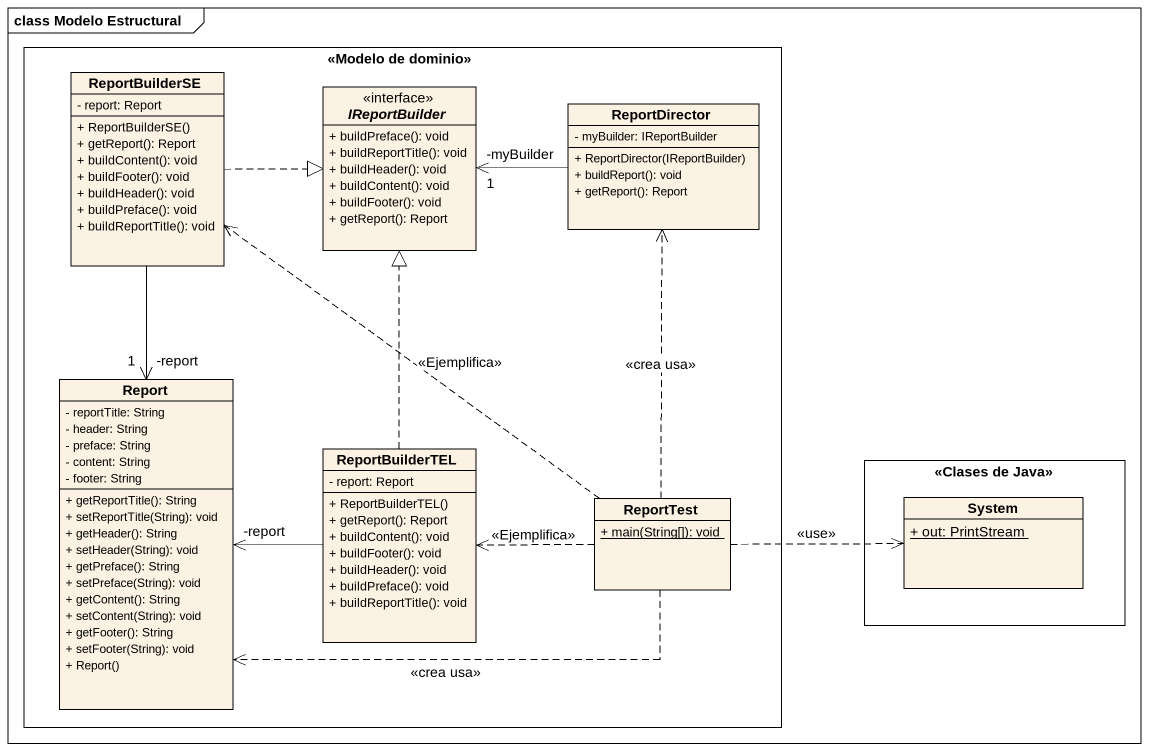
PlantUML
@startuml
mainframe class Modelo Estructural
hide circle
hide empty members
skinparam classAttributeIconSize 0
rectangle "<<Modelo de dominio>>" as Modelo_de_dominio {
  class ReportBuilderSE {
    - report: Report
    + ReportBuilderSE()
    + getReport(): Report
    + buildContent(): void
    + buildFooter(): void
    + buildHeader(): void
    + buildPreface(): void
    + buildReportTitle(): void
  }
  interface IReportBuilder <<interface>> {
    + buildPreface(): void
    + buildReportTitle(): void
    + buildHeader(): void
    + buildContent(): void
    + buildFooter(): void
    + getReport(): Report
  }
  class ReportDirector {
    - myBuilder: IReportBuilder
    + ReportDirector(IReportBuilder)
    + buildReport(): void
    + getReport(): Report
  }
  class Report {
    - reportTitle: String
    - header: String
    - preface: String
    - content: String
    - footer: String
    + getReportTitle(): String
    + setReportTitle(String): void
    + getHeader(): String
    + setHeader(String): void
    + getPreface(): String
    + setPreface(String): void
    + getContent(): String
    + setContent(String): void
    + getFooter(): String
    + setFooter(String): void
    + Report()
  }
  class ReportBuilderTEL {
    - report: Report
    + ReportBuilderTEL()
    + getReport(): Report
    + buildContent(): void
    + buildFooter(): void
    + buildHeader(): void
    + buildPreface(): void
    + buildReportTitle(): void
  }
  class ReportTest {
    {static} + main(String[]): void
  }
}
rectangle "<<Clases de Java>>" as Clases_de_Java {
  class System {
    {static} + out: PrintStream
  }
}
ReportBuilderSE .right.|> IReportBuilder
ReportBuilderSE --> "-report\n1" Report
ReportDirector -left-> "-myBuilder\n1" IReportBuilder
ReportBuilderTEL .up.|> IReportBuilder
ReportBuilderTEL -left-> "-report" Report
ReportTest .up.> ReportBuilderSE : <<Ejemplifica>>
ReportTest .up.> ReportDirector : <<crea usa>>
ReportTest .left.> Report : <<crea usa>>
ReportTest .left.> ReportBuilderTEL : <<Ejemplifica>>
ReportTest .right.> System : <<use>>
@enduml
